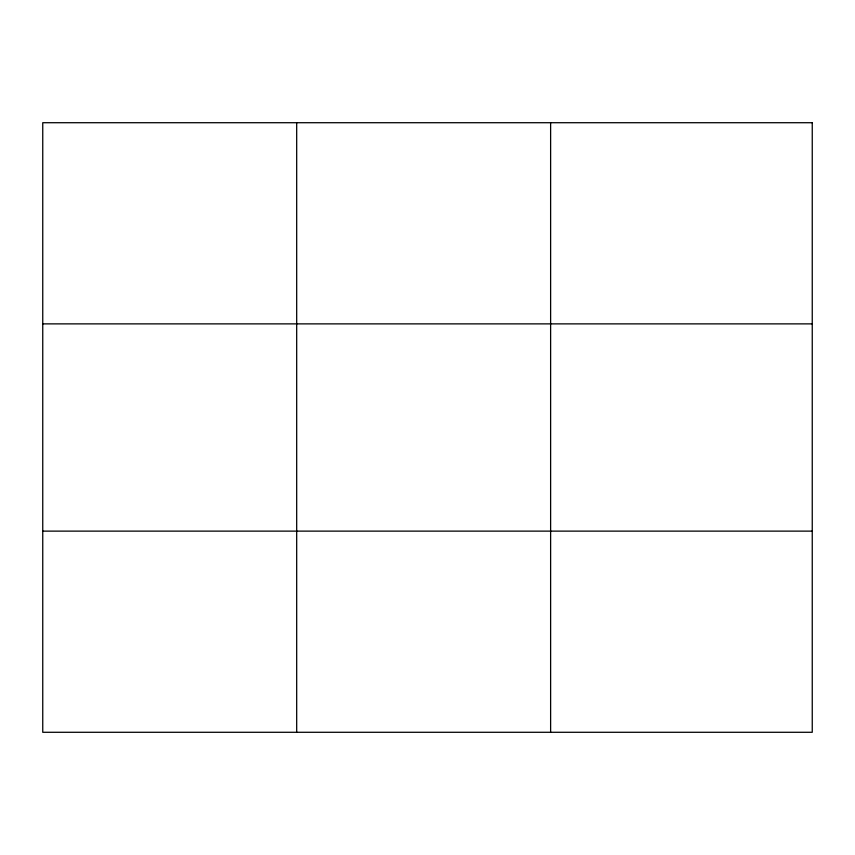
<?xml version="1.0" encoding="UTF-8"?>
<svg xmlns="http://www.w3.org/2000/svg" width="855" height="855" viewBox="0 0 855 855"><rect width="100%" height="100%" fill="white"/><g stroke="black" fill="none" stroke-linecap="round" stroke-linejoin="round"><path stroke-width="1.28" d="M296.685 732.286L296.685 122.714M550.62 732.286L550.62 122.714M42.75 323.874L812.25 323.874M42.75 531.126L812.25 531.126M812.25 122.714L812.25 732.286L42.75 732.286L42.75 122.714L812.25 122.714"/></g></svg>
